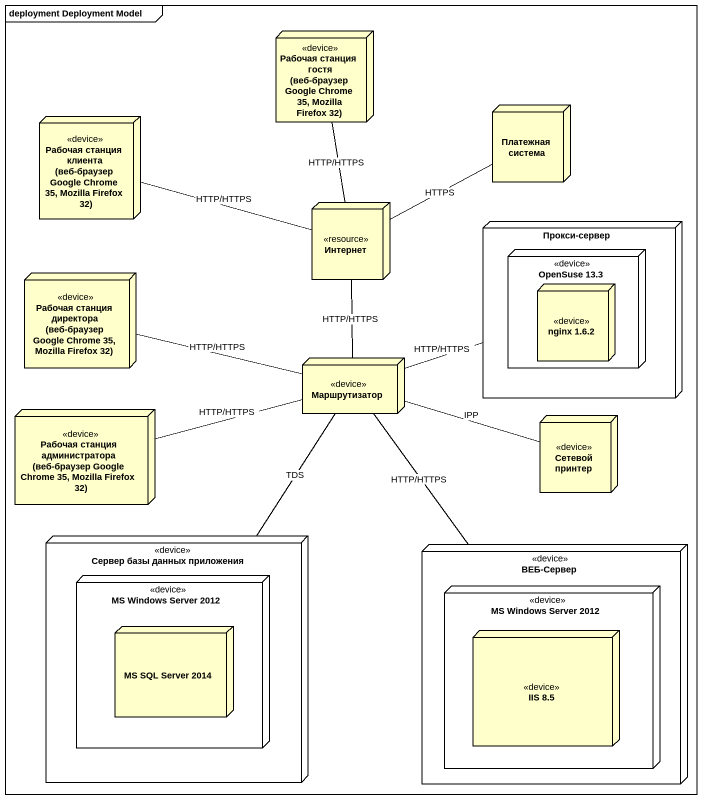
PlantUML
@startuml
mainframe deployment Deployment Model
node "Рабочая станция гостя (веб-браузер Google Chrome 35, Mozilla Firefox 32)" as Рабочая_станция_гостя_веб <<device>>
node "Платежная система" as Платежная_система
node "Рабочая станция клиента (веб-браузер Google Chrome 35, Mozilla Firefox 32)" as Рабочая_станция_клиента_веб <<device>>
node Интернет <<resource>>
node "Прокси-сервер" as Прокси_сервер {
  node "OpenSuse 13.3" as OpenSuse_13_3 <<device>> {
    node "nginx 1.6.2" as nginx_1_6_2 <<device>>
  }
}
node "Рабочая станция директора (веб-браузер Google Chrome 35, Mozilla Firefox 32)" as Рабочая_станция_директора <<device>>
node Маршрутизатор <<device>>
node "Рабочая станция администратора (веб-браузер Google Chrome 35, Mozilla Firefox 32)" as Рабочая_станция <<device>>
node "Сетевой принтер" as Сетевой_принтер <<device>>
node "Сервер базы данных приложения" as Сервер_базы_данных <<device>> {
  node "MS Windows Server 2012" as MS_Windows_Server_2012 <<device>> {
    node "MS SQL Server 2014" as MS_SQL_Server_2014
  }
}
node "ВЕБ-Сервер" as ВЕБ_Сервер <<device>> {
  node "MS Windows Server 2012" as MS_Windows_Server_2012_2 <<device>> {
    node "IIS 8.5" as IIS_8_5 <<device>>
  }
}
Рабочая_станция_гостя_веб -- Интернет : HTTP/HTTPS
Платежная_система -left- Интернет : HTTPS
Рабочая_станция_клиента_веб -right- Интернет : HTTP/HTTPS
Прокси_сервер -left- Маршрутизатор : HTTP/HTTPS
Рабочая_станция_директора -right- Маршрутизатор : HTTP/HTTPS
Маршрутизатор -up- Интернет : HTTP/HTTPS
Рабочая_станция -right- Маршрутизатор : HTTP/HTTPS
Сетевой_принтер -left- Маршрутизатор : IPP
Сервер_базы_данных -up- Маршрутизатор : TDS
ВЕБ_Сервер -up- Маршрутизатор : HTTP/HTTPS
@enduml
